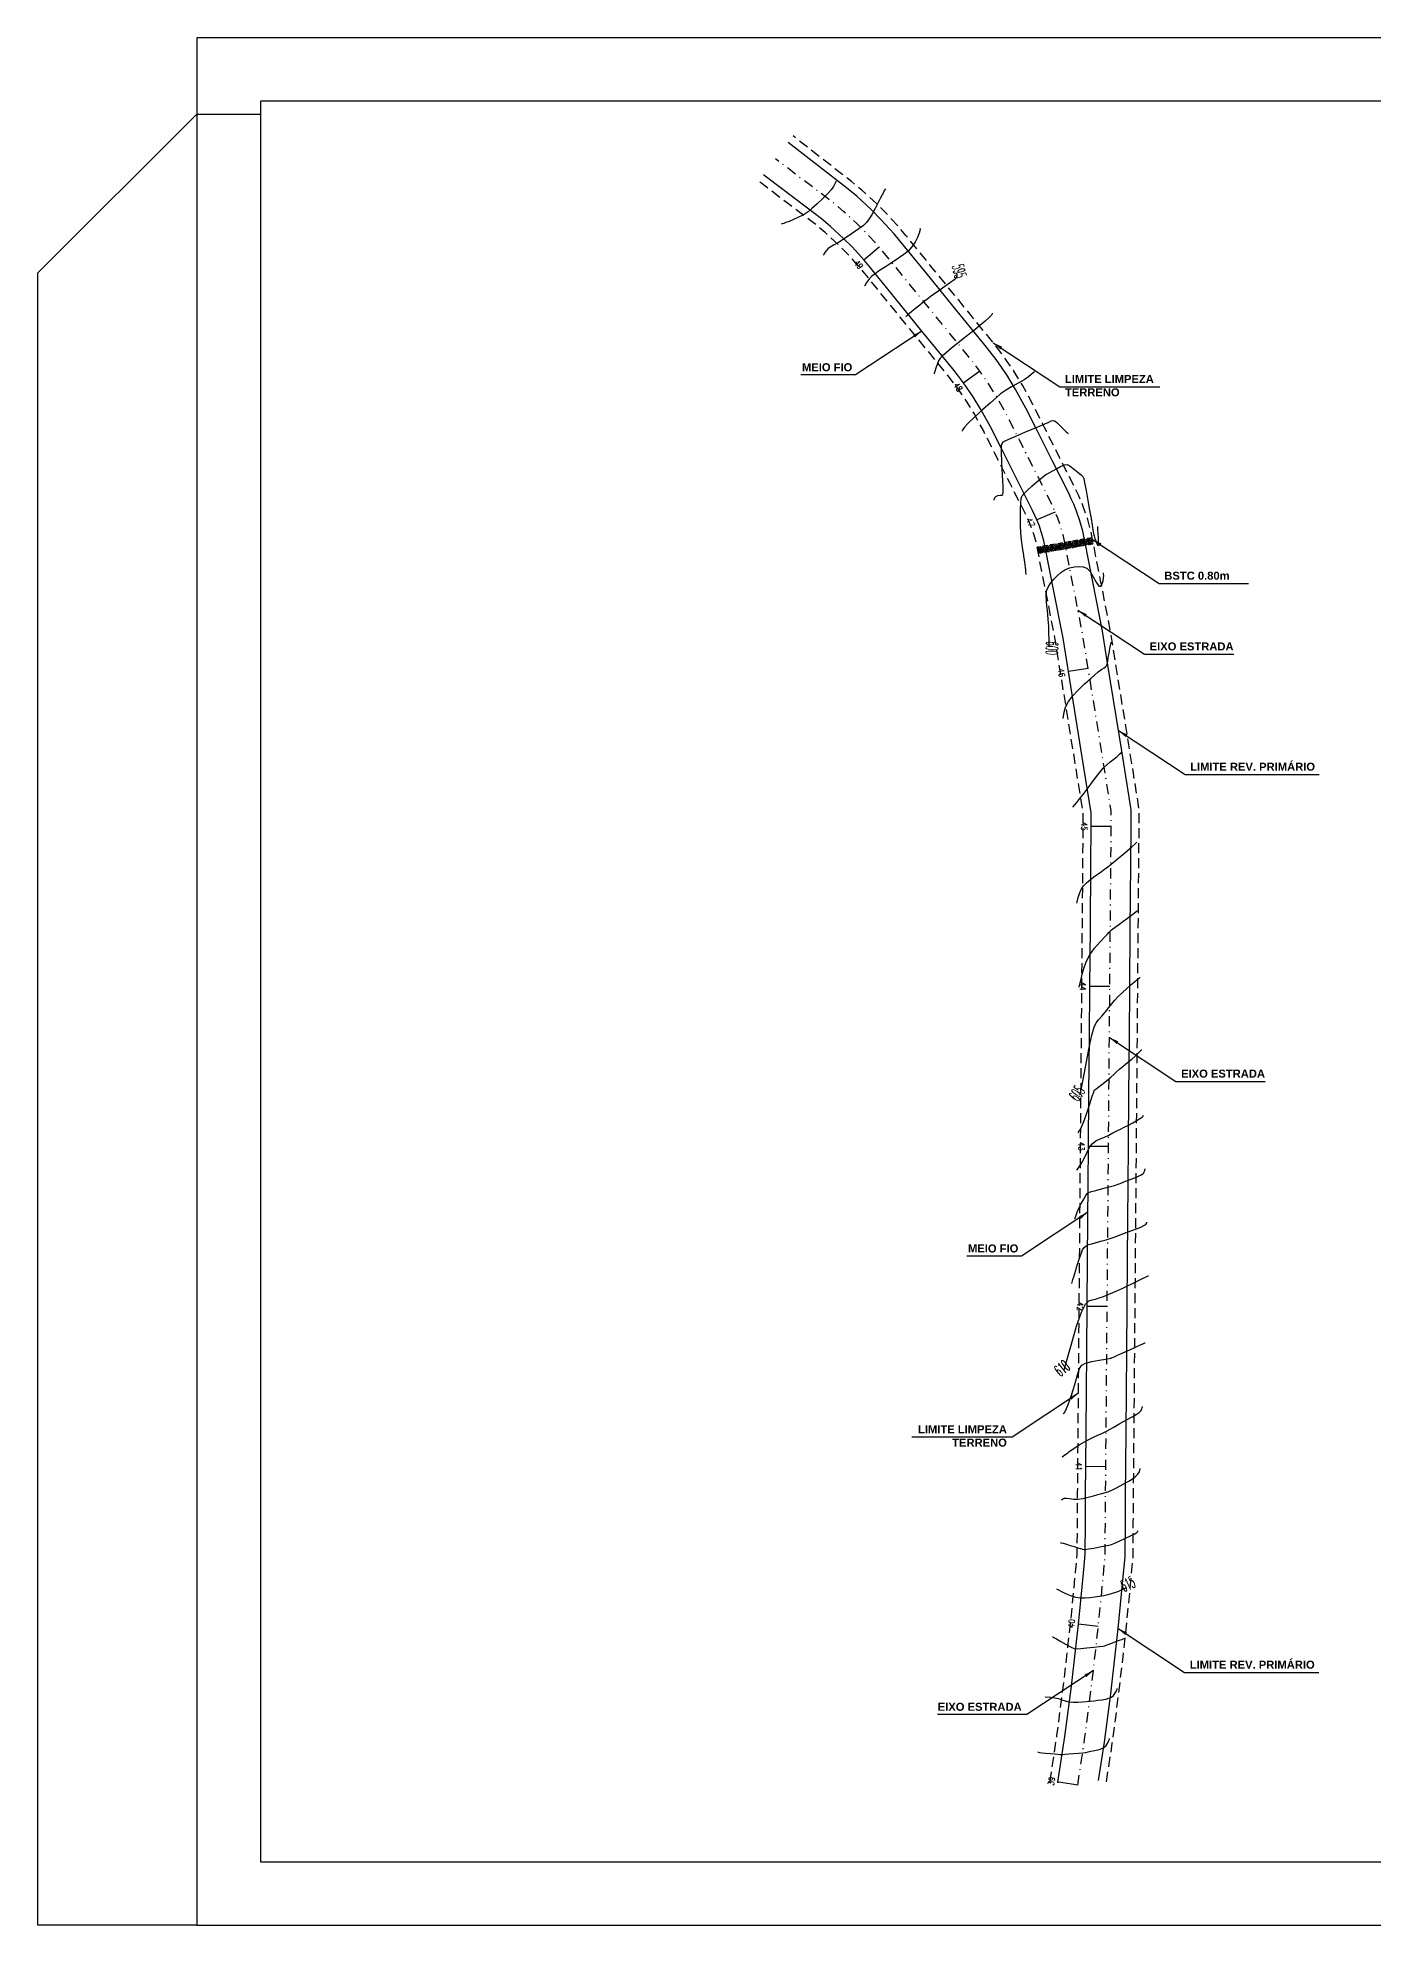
# Model space of a CAD drawing. Header units: millimetres. Extents: x 276147 to 291056, y 9594849 to 9609891.
# Drawn here: x 285743 to 285909.7, y 9596156.8 to 9596392.7 of the extents above; entities that cross this region are included whole.
import ezdxf
from ezdxf.enums import TextEntityAlignment as Align

# ---------------------------------------------------------------- set-up
doc = ezdxf.new("R2010")
doc.units = ezdxf.units.MM
doc.header["$LTSCALE"] = 10
for name, pattern in [('CONTINUO', [0]), ('DASHDOTX2', [50.8, 25.4, -12.7, 0, -12.7]), ('HIDDEN', [0.375, 0.25, -0.125])]:
    doc.linetypes.add(name, pattern=pattern)
for name, color, linetype in [('500-dim1', 6, 'Continuous'), ('CURVAS', 7, 'CONTINUO'), ('Curvas mestras', 30, 'Continuous'), ('Curvas simples', 9, 'Continuous'), ('Curvas texto', 2, 'Continuous'), ('TG', 7, 'CONTINUO'), ('Top_malha_coord', 8, 'Continuous')]:
    doc.layers.add(name, color=color, linetype=linetype)
doc.styles.add('r80', font='romans.shx')
doc.styles.add('ROMAND', font='romand', dxfattribs={"height": 0.2})
doc.styles.add('SIMPLEX', font='simplex', dxfattribs={"height": 0.2})
doc.styles.add('T7', font='arial.ttf')
doc.dimstyles.new('cadnorma_dim1', dxfattribs={"dimscale": 0, "dimtxt": 2, "dimasz": 1.199999999999999, "dimexe": 1, "dimexo": 2.5, "dimgap": 0.6, "dimtad": 1, "dimzin": 4, "dimdsep": 46, "dimtxsty": 'r80', "dimblk": 'ARCHTICK', "dimblk1": 'ARCHTICK', "dimblk2": 'ARCHTICK', "dimcen": -1, "dimdle": 1, "dimclrd": 1, "dimclre": 1, "dimclrt": 2, "dimaunit": 1, "dimazin": 0, "dimtfac": 1, "dimtix": 1, "dimtmove": 2, "dimatfit": 0, "dimfxl": 1, "dimarcsym": 0})

# ---------------------------------------------------------------- blocks, each defined once
blk = doc.blocks.new('_ArchTick')
at = {"color": 0, "linetype": 'ByBlock', "const_width": 0.15}
blk.add_lwpolyline([(-0.5, -0.5), (0.5, 0.5)], dxfattribs=at)

msp = doc.modelspace()

# ---------------------------------------------------------------- hatches: boundary and pattern name
at = {"layer": 'Top_malha_coord'}
h = msp.add_hatch(dxfattribs=at)
h.set_pattern_fill('ANSI36', scale=0.05)
h.set_pattern_definition([(45, (-61.41252990171779, 925.9618606809527), (0.0841899011350234, 0.3086963041617522), [0.396875, -0.079375, 0, -0.079375])])
h.paths.add_polyline_path([(285867.9018196581, 9596328.207939217), (285867.7656029442, 9596328.996218659), (285874.6445918244, 9596330.189711843), (285874.7807958706, 9596329.401506213)])

# ---------------------------------------------------------------- linework, layer by layer
at = {"color": 8, "linetype": 'HIDDEN', "ltscale": 0.5, "extrusion": (-0.0710087131260717, -0.0024250461213777, 0.9974727474028996), "flags": 128}
for points, elevation in [([(-9580826.138863381, 611704.1899273572), (-9580830.914094178, 611705.0852089331), (-9580836.94744789, 611706.0825851879), (-9580842.133024838, 611706.8741576561), (-9580845.086679453, 611707.2882142228), (-9580848.085652404, 611707.708299231), (-9580851.524528129, 611708.1540071666), (-9580854.10594814, 611708.488581452), (-9580858.51963651, 611708.6601969319), (-9580862.063845912, 611708.8112022484), (-9580865.337501483, 611708.9506792087), (-9580874.445811251, 611709.3387508226), (-9580885.319371339, 611709.8020315289), (-9580891.268304998, 611710.0554934664), (-9580900.711695313, 611710.4578405055), (-9580905.301242828, 611710.6533840117), (-9580911.892304033, 611710.9342038298), (-9580918.93720298, 611711.2343602503), (-9580925.28311495, 611711.5047354863), (-9580932.558648713, 611711.8147183815), (-9580940.504943367, 611712.1532798529), (-9580945.277164333, 611712.3566063942), (-9580947.476989921, 611712.4349875103), (-9580954.959384125, 611711.4971451998), (-9580965.709259082, 611710.1297593126), (-9580969.999048, 611709.5840966842), (-9580976.207579989, 611708.5964276834), (-9580981.355521621, 611707.758835744), (-9580982.615357371, 611707.5439799929), (-9580984.013673434, 611707.1996905463), (-9580985.271907054, 611706.8135944732), (-9580986.179802708, 611706.4877412826), (-9580986.923668684, 611706.1902216653), (-9580987.71234059, 611705.8426103694), (-9580991.728969496, 611703.9831335128), (-9580995.539558621, 611702.2190416642), (-9580998.449328288, 611700.8719793638), (-9581000.900390811, 611699.6443115437), (-9581002.78131596, 611698.5704241596), (-9581004.794552473, 611697.2830813554), (-9581005.821398467, 611696.5670078426), (-9581006.851886762, 611695.8048881552), (-9581011.747850407, 611692.0739748965), (-9581015.963246163, 611688.8616799305), (-9581020.098715411, 611685.7102920641), (-9581020.997929454, 611685.0073342246), (-9581022.846593406, 611683.4413717868), (-9581024.21386574, 611682.1681773497), (-9581025.949790709, 611680.3902383051), (-9581027.089240788, 611679.1102000296), (-9581033.02132248, 611672.0015654345)], -43396.78896474935), ([(-9580826.379926182, 611697.1133901282), (-9580826.482335629, 611697.1323591016), (-9580832.130032215, 611698.191214455), (-9580838.046482088, 611699.1692652865), (-9580843.147110268, 611699.9478704205), (-9580846.05846869, 611700.3559977162), (-9580849.021071283, 611700.7709880614), (-9580852.424262892, 611701.2120710295), (-9580854.692990374, 611701.5061176663), (-9580858.804610232, 611701.6659879503), (-9580862.361819029, 611701.8175471234), (-9580865.635472279, 611701.9570239843), (-9580874.743785197, 611702.3450957319), (-9580885.617344169, 611702.8083763908), (-9580891.566278633, 611703.0618383628), (-9580901.009668428, 611703.4641853789), (-9580905.599216394, 611703.6597289043), (-9580912.190276835, 611703.9405486905), (-9580919.235176103, 611704.2407051247), (-9580925.581088066, 611704.511080361), (-9580932.856621828, 611704.8210632554), (-9580940.802916488, 611705.159624727), (-9580945.550782459, 611705.361913593), (-9580947.164329886, 611705.4194052632), (-9580954.082457632, 611704.5522880371), (-9580964.825974958, 611703.1857108424), (-9580969.007288933, 611702.6538462623), (-9580975.095628442, 611701.6852977878), (-9580980.205027374, 611700.8539769091), (-9580981.188309588, 611700.6862853351), (-9580982.148682564, 611700.4498250055), (-9580983.06161134, 611700.1696876639), (-9580983.69689696, 611699.9416770544), (-9580984.211476056, 611699.7358639352), (-9580984.83009992, 611699.4632022083), (-9580988.788200315, 611697.6308208103), (-9580992.59878945, 611695.8667289634), (-9580995.410794668, 611694.5649261938), (-9580997.59515697, 611693.4708409592), (-9580999.15816712, 611692.5784626072), (-9581000.905465752, 611691.4611709729), (-9581001.737421958, 611690.8810043216), (-9581002.649111735, 611690.2067446156), (-9581007.505076453, 611686.5063120833), (-9581011.720471626, 611683.2940175651), (-9581015.821560064, 611680.1688292031), (-9581016.578383919, 611679.577184467), (-9581018.196609093, 611678.2064216267), (-9581019.32163025, 611677.1588097907), (-9581020.828515502, 611675.6154538378), (-9581021.786372507, 611674.5394140518), (-9581022.45601367, 611673.7369580971), (-9581024.51595786, 611671.2006698066), (-9581027.203491349, 611667.8916678517), (-9581027.504593099, 611667.5209391157)], -43396.78896474944)]:
    msp.add_lwpolyline(points, dxfattribs=dict(at, elevation=elevation))
at = {"layer": '500-dim1', "ltscale": 0.1}
for points in [[(285762.8124201144, 9596156.787109517), (286076.5308316656, 9596156.787109517), (286076.5308316656, 9596392.671586048), (285762.8124201144, 9596392.671586048)], [(285770.7546583815, 9596164.72934778), (286068.5885933985, 9596164.72934778), (286068.5885933985, 9596384.729347782), (285770.7546583815, 9596384.729347782)]]:
    msp.add_lwpolyline(points, close=True, dxfattribs=at)
msp.add_lwpolyline([(285762.8124201144, 9596156.787109517), (285742.9568244466, 9596156.787109517), (285742.9568244466, 9596363.28530446), (285762.8124201144, 9596383.140900126), (285770.7546583815, 9596383.140900126)], dxfattribs=at)
at = {"layer": 'CURVAS', "color": 2, "linetype": 'CONTINUO'}
for points, elevation in [([(285857.6370560721, 9596363.564739456), (285857.6370560721, 9596363.564739456)], 159.0002069068141), ([(285869.2397614837, 9596316.24585199), (285869.2397614837, 9596316.24585199)], 164.0002069068141), ([(285873.0359069319, 9596260.510708883), (285873.0359069319, 9596260.510708883)], 169.0002069068141), ([(285871.1064348378, 9596226.099197008), (285871.1064348378, 9596226.099197008)], 174.0002069068141), ([(285879.5861569816, 9596199.23237405), (285879.5861569816, 9596199.23237405)], 179.0002069068141)]:
    msp.add_lwpolyline(points, dxfattribs=dict(at, elevation=elevation))
at = {"layer": 'Curvas mestras', "linetype": 'CONTINUO'}
for points, elevation in [([(285857.7122796821, 9596363.266968504), (285857.7426629759, 9596363.055822808), (285857.7295238833, 9596362.84367392), (285857.6337833953, 9596362.653588437), (285857.3932521233, 9596362.42865781), (285856.9399635367, 9596362.091974622), (285856.2501158981, 9596361.601810027), (285855.4765711071, 9596361.05712586), (285854.8163591834, 9596360.592056118), (285854.4007904134, 9596360.293775532), (285854.0983189238, 9596360.061609108), (285853.7116814401, 9596359.74791628), (285853.1090599891, 9596359.256105773), (285852.4204197385, 9596358.693755072), (285851.8411720433, 9596358.21948984), (285851.5172652207, 9596357.95192401), (285851.3968053394, 9596357.849641524), (285851.3784381939, 9596357.831212277), (285851.3776602741, 9596357.828649603), (285851.37737301, 9596357.827705216), (285851.3773320677, 9596357.82756986)], 159.0002069068141), ([(285869.2613552058, 9596316.571638836), (285869.2704235188, 9596316.913241547), (285869.2676606074, 9596317.466840142), (285869.246472152, 9596318.25490772), (285869.2107611863, 9596319.146188013), (285869.1670591984, 9596319.970990956), (285869.1198687503, 9596320.60773741), (285869.0655754871, 9596321.127290064), (285868.9985382236, 9596321.648623308), (285868.9240271305, 9596322.258363172), (285868.8909669603, 9596322.913743228), (285868.9591930444, 9596323.539650787), (285869.170071245, 9596324.079892943), (285869.4910853394, 9596324.553963412), (285869.8712507394, 9596325.000276584), (285870.2729242824, 9596325.443513677), (285870.7118434083, 9596325.853430633), (285871.2170909591, 9596326.186049793), (285871.8025011882, 9596326.408245748), (285872.4209219488, 9596326.530301284), (285873.0099537173, 9596326.573353294), (285873.5221357132, 9596326.540881833), (285873.9697552497, 9596326.365759384), (285874.3800395935, 9596325.963203443), (285874.7726338897, 9596325.308094883), (285875.1368580922, 9596324.613970675), (285875.4544529059, 9596324.154029826), (285875.7099042927, 9596324.12375854), (285875.898689546, 9596324.407775523), (285876.0190329869, 9596324.81298446), (285876.0737204757, 9596325.177029464), (285876.0837962742, 9596325.460518014), (285876.0748650807, 9596325.654797142), (285876.0678984831, 9596325.758094754), (285876.0653324529, 9596325.796151543), (285876.064965766, 9596325.801588524)], 164.0002069068141), ([(285873.0649839338, 9596260.552769773), (285873.0918433499, 9596260.60444839), (285873.130705048, 9596260.69794184), (285873.1901673158, 9596260.888730468), (285873.3056595785, 9596261.393157136), (285873.5193196233, 9596262.467781033), (285873.852425159, 9596264.23304672), (285874.2428162332, 9596266.264937004), (285874.6074737004, 9596268.003318984), (285874.8901456239, 9596269.038880808), (285875.1416476947, 9596269.565592987), (285875.4395642419, 9596269.928250957), (285875.8366777279, 9596270.397987032), (285876.2865636596, 9596270.951304154), (285876.7179952269, 9596271.491047213), (285877.084352098, 9596271.947775668), (285877.4374407247, 9596272.362915112), (285877.853670061, 9596272.805606147), (285878.3818114547, 9596273.320698252), (285878.9600756758, 9596273.855875583), (285879.4990345671, 9596274.33452832), (285879.9260813139, 9596274.69612184), (285880.2358979346, 9596274.94439884), (285880.4399846993, 9596275.09917656), (285880.5529094642, 9596275.180985292), (285880.6014920879, 9596275.213214627), (285880.6156173605, 9596275.219970513), (285880.6204428887, 9596275.221415987), (285880.6222212955, 9596275.221949), (285880.6224750386, 9596275.222024893)], 169.0002069068141), ([(285871.1198575218, 9596226.110110797), (285871.1332490873, 9596226.132488776), (285871.1540732403, 9596226.182817867), (285871.196383661, 9596226.317804197), (285871.3230771004, 9596226.770086937), (285871.609264714, 9596227.816291897), (285872.0976880126, 9596229.588961128), (285872.7016289235, 9596231.644300593), (285873.3020018251, 9596233.394433264), (285873.8076243806, 9596234.4001058), (285874.2389313789, 9596234.816550076), (285874.6442610017, 9596234.947622653), (285875.0668327702, 9596235.048891358), (285875.5293906792, 9596235.182770267), (285876.0495611656, 9596235.363385627), (285876.6293155251, 9596235.595255062), (285877.2080115418, 9596235.84447104), (285877.7093489846, 9596236.067518745), (285878.0930484455, 9596236.239397824), (285878.4628899508, 9596236.409168476), (285878.9586692719, 9596236.644404912), (285879.6642935347, 9596236.98524182), (285880.4401011724, 9596237.362046227), (285881.0905389912, 9596237.677745957), (285881.4697175912, 9596237.859964184), (285881.6303996349, 9596237.935113862), (285881.6750082698, 9596237.954300642), (285881.6896507459, 9596237.960367283), (285881.6951671062, 9596237.963090286), (285881.6960812789, 9596237.963981273), (285881.6961654693, 9596237.964319127), (285881.6961961617, 9596237.964443533), (285881.6962010989, 9596237.964461096)], 174.0002069068141), ([(285878.9098565365, 9596198.936842415), (285878.4210901233, 9596198.72723494), (285877.9124765039, 9596198.516533492), (285877.4514208108, 9596198.338663226), (285877.0197299461, 9596198.192496324), (285876.5778119914, 9596198.06814618), (285876.0927671009, 9596197.957397277), (285875.5584684199, 9596197.858743107), (285874.9754785109, 9596197.772351567), (285874.3512604766, 9596197.701638337), (285873.7208652478, 9596197.662998693), (285873.1262423085, 9596197.676075917), (285872.5973414514, 9596197.755083384), (285872.1161163657, 9596197.892511597), (285871.6525250262, 9596198.075420717), (285871.1911718853, 9596198.286587907), (285870.7752561484, 9596198.491656303), (285870.4626261557, 9596198.651982732), (285870.2925389256, 9596198.73999762), (285870.2298750389, 9596198.772425022), (285870.2209232127, 9596198.777057637)], 179.0002069068141)]:
    msp.add_lwpolyline(points, dxfattribs=dict(at, elevation=elevation))
at = {"layer": 'Curvas simples', "linetype": 'CONTINUO'}
for points, elevation in [([(285842.6705458168, 9596374.72934778), (285842.6332575018, 9596374.653322937), (285842.3400502637, 9596374.080926916), (285842.059696907, 9596373.656607777), (285841.647774262, 9596373.19909434), (285841.0131346114, 9596372.582760608), (285840.2777376735, 9596371.904566692), (285839.6168197224, 9596371.317118766), (285839.1530417593, 9596370.93033342), (285838.7987709596, 9596370.683380183), (285838.4138009961, 9596370.472736793), (285837.8994052353, 9596370.220720943), (285837.3227768425, 9596369.9529919), (285836.792594316, 9596369.721045274), (285836.395209977, 9596369.56416616), (285836.1276889896, 9596369.472801788), (285835.9647767407, 9596369.42519222), (285835.8810162005, 9596369.401978703), (285835.8501568675, 9596369.393426588), (285835.8457491324, 9596369.392205063)], 156.0002069068141), ([(285848.8104881834, 9596373.788935564), (285848.7425217969, 9596373.683347484), (285848.6724266311, 9596373.561588947), (285848.560335717, 9596373.350061372), (285848.3956718818, 9596373.023180148), (285848.1718074308, 9596372.57513068), (285847.8830993579, 9596372.005041676), (285847.5319923419, 9596371.32982969), (285847.1532738279, 9596370.637572622), (285846.789819161, 9596370.034138214), (285846.4579082779, 9596369.587374708), (285846.0674498366, 9596369.213064304), (285845.5017582985, 9596368.78897158), (285844.6946688177, 9596368.233806532), (285843.7820990929, 9596367.630067822), (285842.950488837, 9596367.101202404), (285842.3432101885, 9596366.73663634), (285841.931372148, 9596366.489722408), (285841.6430214393, 9596366.279794944), (285841.4185392778, 9596366.04731566), (285841.2476648386, 9596365.817254623), (285841.1324788573, 9596365.635709532), (285841.071503884, 9596365.535839977), (285841.0490389101, 9596365.499045135), (285841.0458290445, 9596365.493788652)], 157.0002069068141), ([(285853.1363622983, 9596368.864331152), (285853.1620423992, 9596368.730407014), (285853.1396116843, 9596368.556298243), (285853.0397661706, 9596368.230806662), (285852.8297564977, 9596367.723982852), (285852.51946922, 9596367.117822085), (285852.1294507749, 9596366.522309488), (285851.6716492149, 9596366.018080397), (285851.1236254548, 9596365.56837437), (285850.4543411388, 9596365.107082283), (285849.6581409183, 9596364.589575352), (285848.8308993765, 9596364.057145387), (285848.093873995, 9596363.57256354), (285847.5391451955, 9596363.18147946), (285847.1420891265, 9596362.861065384), (285846.848903556, 9596362.571369177), (285846.6153817369, 9596362.285198057), (285846.4356931593, 9596362.026372133), (285846.3136015859, 9596361.831469007), (285846.2488324431, 9596361.725386767), (285846.2249706286, 9596361.686303096), (285846.221562144, 9596361.680720247)], 158.0002069068141), ([(285862.1377498467, 9596358.265147757), (285862.1468452449, 9596358.160102613), (285862.0555903484, 9596358.00969366), (285861.7780429419, 9596357.714147473), (285861.2594157368, 9596357.244872086), (285860.6127572203, 9596356.694771426), (285859.9930797667, 9596356.187122598), (285859.5071826404, 9596355.804615803), (285859.0690271608, 9596355.467578998), (285858.5443645214, 9596355.0557529), (285857.8473912017, 9596354.491240423), (285857.0860844714, 9596353.865608336), (285856.4168668874, 9596353.312785596), (285855.9565003573, 9596352.924510945), (285855.6631074032, 9596352.62375484), (285855.4551471323, 9596352.291299844), (285855.2679110391, 9596351.84755684), (285855.1040021314, 9596351.371469067), (285854.9828545769, 9596350.981615288), (285854.9172063317, 9596350.765428253), (285854.8930200791, 9596350.685779877), (285854.889564931, 9596350.67440182)], 160.0002069068141), ([(285867.4208571688, 9596350.9301438), (285867.0431768867, 9596350.578609345), (285866.6804865497, 9596350.288815105), (285866.1355842101, 9596349.920550805), (285865.3999551265, 9596349.489567347), (285864.5832669936, 9596349.029601857), (285863.8247277835, 9596348.578889856), (285863.2130143743, 9596348.152397133), (285862.6346609451, 9596347.672008563), (285861.9256656103, 9596347.036339844), (285860.9883215489, 9596346.193018617), (285859.9900977859, 9596345.285716766), (285859.1647616107, 9596344.507119797), (285858.6854674244, 9596344.003051862), (285858.4829393698, 9596343.73190252), (285858.4272948844, 9596343.60520134), (285858.4093525319, 9596343.546113463), (285858.4027422315, 9596343.524344608), (285858.4017969089, 9596343.52123488)], 161.0002069068141), ([(285862.4023877481, 9596334.87524382), (285862.4277043944, 9596335.087738214), (285862.4870039339, 9596335.230971223), (285862.6252395449, 9596335.36072568), (285862.860067709, 9596335.447739912), (285863.1328717317, 9596335.4977137), (285863.3659688398, 9596335.525082132), (285863.49887192, 9596335.58213268), (285863.5398880202, 9596335.872538887), (285863.514521618, 9596336.637824453), (285863.4490756472, 9596338.000280105), (285863.3730474101, 9596339.605269626), (285863.3167328828, 9596340.97892581), (285863.3206620345, 9596341.77274854), (285863.4663096467, 9596342.139704056), (285863.8453849294, 9596342.358129667), (285864.5138759036, 9596342.651356816), (285865.3848854777, 9596343.022708587), (285866.3357945946, 9596343.420504307), (285867.2550525112, 9596343.799452012), (285868.0753820828, 9596344.139808537), (285868.74057437, 9596344.428218443), (285869.2145804296, 9596344.65053212), (285869.5419980582, 9596344.789411483), (285869.7875842714, 9596344.826726373), (285870.008047463, 9596344.752053337), (285870.2279050584, 9596344.585800378), (285870.4636253019, 9596344.356086284), (285870.7238916253, 9596344.092192197), (285870.9862625525, 9596343.828060133), (285871.2205126796, 9596343.598793348), (285871.4024232817, 9596343.431522593), (285871.5318138514, 9596343.321474228), (285871.6145132157, 9596343.255898805), (285871.6576474357, 9596343.222411146), (285871.6735385936, 9596343.21007432), (285871.675809549, 9596343.208311256)], 162.0002069068141), ([(285866.4172587512, 9596325.608116852), (285866.3756227031, 9596325.939789563), (285866.3433549424, 9596326.193149617), (285866.3057118734, 9596326.482286073), (285866.2641401848, 9596326.791077448), (285866.2125049851, 9596327.15976506), (285866.142779739, 9596327.642683007), (285866.0509682746, 9596328.269383093), (285865.9492169529, 9596328.970296664), (285865.8537040346, 9596329.651077632), (285865.7779803703, 9596330.255666716), (285865.7250757614, 9596330.881167237), (285865.6953916034, 9596331.662969427), (285865.6887573344, 9596332.673689336), (285865.7027091562, 9596333.734842813), (285865.7342118729, 9596334.605167432), (285865.7804688132, 9596335.109080344), (285865.8396514345, 9596335.333716553), (285865.9101685081, 9596335.43188875), (285866.004065625, 9596335.541301252), (285866.1879229444, 9596335.73922821), (285866.5419566702, 9596336.087837493), (285867.1082528584, 9596336.614900613), (285867.7763861358, 9596337.21061381), (285868.39780297, 9596337.730776753), (285868.8670250034, 9596338.072912747), (285869.2508778764, 9596338.301442256), (285869.6592589857, 9596338.52250572), (285870.1667507252, 9596338.808919843), (285870.7066478921, 9596339.100193333), (285871.176926646, 9596339.302505508), (285871.509762369, 9596339.342549833), (285871.7741106943, 9596339.229053017), (285872.0731284656, 9596338.991255704), (285872.4749700707, 9596338.66646064), (285872.9077809154, 9596338.324245133), (285873.2647072583, 9596338.04225125), (285873.4718642445, 9596337.850083347), (285873.5872480789, 9596337.58519933), (285873.7018235266, 9596337.037016401), (285873.8835142477, 9596336.070465786), (285874.1080819365, 9596334.85252054), (285874.3282479581, 9596333.625665637), (285874.5061560435, 9596332.58960368), (285874.641646667, 9596331.77291002), (285874.7439826681, 9596331.16137764), (285874.8239683905, 9596330.729569672), (285874.8985757495, 9596330.407125708), (285874.986317169, 9596330.112455605), (285875.0987522114, 9596329.789430937), (285875.2196138591, 9596329.483769808), (285875.3256803531, 9596329.266653242), (285875.3981362636, 9596329.200913336), (285875.4357882473, 9596329.316002905), (285875.4418505021, 9596329.633027714), (285875.4215263106, 9596330.143116184), (285875.3879776971, 9596330.717500197), (285875.3563536744, 9596331.197433516), (285875.3383299097, 9596331.464694833), (285875.3316903483, 9596331.563159335), (285875.3307415066, 9596331.57722659)], 163.0002069068141), ([(285871.0105452157, 9596307.580995964), (285871.1407395241, 9596308.388356773), (285871.3221411743, 9596309.007497903), (285871.6738584552, 9596309.718331313), (285872.2250322533, 9596310.44709888), (285872.8486339078, 9596311.109768467), (285873.3785938072, 9596311.619738776), (285873.6927372237, 9596311.919166423), (285873.8444649843, 9596312.065240093), (285873.931073018, 9596312.143908372), (285874.0402517576, 9596312.23374744), (285874.2212724069, 9596312.383850597), (285874.5138007839, 9596312.635939736), (285874.9343526087, 9596313.006902052), (285875.406839145, 9596313.414276388), (285875.8320242149, 9596313.750763593), (285876.1333012708, 9596313.943094112), (285876.3245813235, 9596314.05409878), (285876.4424100924, 9596314.1806385), (285876.5211049131, 9596314.404002063), (285876.5860860149, 9596314.743202172), (285876.6605476668, 9596315.201683193), (285876.7594871012, 9596315.762470957), (285876.8651051143, 9596316.326924067), (285876.9514046899, 9596316.775984716), (285876.9992386742, 9596317.023460535), (285877.0168611031, 9596317.114636963), (285877.0193785306, 9596317.1276616)], 165.0002069068141), ([(285872.2320231088, 9596296.498725172), (285872.7076666708, 9596297.078609033), (285873.107623377, 9596297.582269987), (285873.6287246328, 9596298.264228698), (285874.2515027857, 9596299.106507104), (285874.9088486366, 9596299.993352914), (285875.5217430131, 9596300.784571728), (285876.033153311, 9596301.376832362), (285876.4739911026, 9596301.814255642), (285876.8971555243, 9596302.177825492), (285877.3361014401, 9596302.529481927), (285877.7465167889, 9596302.854990253), (285878.0646435768, 9596303.121075064), (285878.2457141547, 9596303.30355833), (285878.3209039085, 9596303.414658524), (285878.3403751374, 9596303.475696897), (285878.3462397343, 9596303.506035423), (285878.3483995538, 9596303.51721398), (285878.3487088092, 9596303.518810837)], 166.0002069068141), ([(285872.7331315061, 9596284.508542636), (285872.8992479067, 9596285.220434437), (285873.0514342164, 9596285.726233076), (285873.2697728898, 9596286.2363508), (285873.564572143, 9596286.67473424), (285873.9490823015, 9596287.06898762), (285874.4372892502, 9596287.472627554), (285875.0254285935, 9596287.920384312), (285875.6387381568, 9596288.371827263), (285876.1847075827, 9596288.76774022), (285876.6085710009, 9596289.077130683), (285877.0065390273, 9596289.381915264), (285877.5125670918, 9596289.792237267), (285878.2079167583, 9596290.373921657), (285878.9630646404, 9596291.01551604), (285879.5957946969, 9596291.561251577), (285879.9701866678, 9596291.89403122), (285880.1355062693, 9596292.051452877), (285880.1873195167, 9596292.10979078), (285880.2062586947, 9596292.133870326), (285880.2132364719, 9596292.142741984), (285880.2142329978, 9596292.144009253)], 167.0002069068141), ([(285873.0325606704, 9596274.01316316), (285873.1520539246, 9596274.562507996), (285873.2569790739, 9596275.025301043), (285873.4008160709, 9596275.629650384), (285873.5949361039, 9596276.36159648), (285873.886424031, 9596277.182875363), (285874.3312892514, 9596278.049152914), (285874.9501348013, 9596278.908987263), (285875.6219128539, 9596279.682512376), (285876.1901678832, 9596280.282760648), (285876.5383799128, 9596280.650694497), (285876.7097712446, 9596280.8390155), (285876.7875011576, 9596280.928359132), (285876.8452893671, 9596280.989732075), (285876.9191092391, 9596281.055633696), (285877.0354960026, 9596281.14893844), (285877.2213274339, 9596281.292046748), (285877.5048421911, 9596281.505479153), (285877.9146237926, 9596281.809284937), (285878.4557004749, 9596282.206976786), (285879.0388950166, 9596282.635926327), (285879.5514742472, 9596283.016971672), (285879.9073214364, 9596283.288813924), (285880.1267765459, 9596283.461615177), (285880.2567933223, 9596283.563403817), (285880.3381705416, 9596283.619716957), (285880.3870890661, 9596283.64613544), (285880.4135747885, 9596283.655748827), (285880.4266711868, 9596283.659670692), (285880.4314967152, 9596283.661116164), (285880.4321852087, 9596283.661322616)], 168.0002069068141), ([(285872.8760237998, 9596255.83311906), (285873.093770267, 9596256.147870513), (285873.2940661908, 9596256.532091087), (285873.5826131299, 9596257.224465912), (285873.9559398953, 9596258.266810307), (285874.3433274544, 9596259.421116892), (285874.6572464486, 9596260.379419148), (285874.8341428592, 9596260.913392808), (285874.9063668983, 9596261.113281276), (285874.9302424719, 9596261.14896434), (285874.9655481208, 9596261.172055563), (285875.0858723522, 9596261.26108036), (285875.3682559946, 9596261.47629515), (285875.8532386076, 9596261.851186218), (285876.4353400938, 9596262.312163915), (285876.9725801904, 9596262.758869352), (285877.3652217745, 9596263.11880865), (285877.6825111293, 9596263.430936757), (285878.035941436, 9596263.762071207), (285878.5054623676, 9596264.160651607), (285879.0448612678, 9596264.60160255), (285879.5763866169, 9596265.041467173), (285880.0330872904, 9596265.439877907), (285880.3912327644, 9596265.768814268), (285880.6378955677, 9596266.003341746), (285880.7692164908, 9596266.129313793), (285880.8175981274, 9596266.17572484), (285880.8245090175, 9596266.1823545)], 170.0002069068141), ([(285872.7161395653, 9596251.155528352), (285873.1099727574, 9596251.704055732), (285873.3956074432, 9596252.148420867), (285873.6947271224, 9596252.70030645), (285873.9738916185, 9596253.323670052), (285874.2688262017, 9596253.93910404), (285874.6325430564, 9596254.456360232), (285875.1006426493, 9596254.813525023), (285875.6390651043, 9596255.062019633), (285876.1963373991, 9596255.281596014), (285876.7302654992, 9596255.533398297), (285877.2357700237, 9596255.804127473), (285877.7170468386, 9596256.061870072), (285878.1824336062, 9596256.286519663), (285878.6568199898, 9596256.505169362), (285879.1692343592, 9596256.756718647), (285879.7285331761, 9596257.063487682), (285880.2628745391, 9596257.381491667), (285880.6802450736, 9596257.650170477), (285880.9153027181, 9596257.824069714), (285881.0093995026, 9596257.918155877), (285881.0305598724, 9596257.962502068), (285881.0357441456, 9596257.983261824), (285881.0376540312, 9596257.99090964), (285881.037926335, 9596257.992002532)], 171.0002069068141), ([(285872.492858562, 9596245.087760953), (285872.6349138572, 9596245.533837616), (285872.7737185621, 9596245.908247396), (285872.9856095105, 9596246.394962948), (285873.2729204363, 9596246.96893868), (285873.5807380488, 9596247.535966193), (285873.8398360788, 9596247.984551292), (285874.0146544718, 9596248.238769887), (285874.2042874085, 9596248.364991453), (285874.5414968217, 9596248.465160407), (285875.110209572, 9596248.616984546), (285875.799024934, 9596248.801221693), (285876.4477126241, 9596248.974397466), (285876.9290501066, 9596249.102148583), (285877.2478622539, 9596249.186577467), (285877.4419842188, 9596249.238902403), (285877.567223749, 9596249.277222458), (285877.751268559, 9596249.347175088), (285878.139779067, 9596249.501279533), (285878.8168549927, 9596249.769095004), (285879.6203548162, 9596250.088336423), (285880.3265765362, 9596250.37376068), (285880.7659480195, 9596250.563380452), (285880.9854070787, 9596250.688245736), (285881.0860237084, 9596250.802665085), (285881.1521149342, 9596250.945884403), (285881.2009980726, 9596251.09689066), (285881.2332404552, 9596251.219607856), (285881.2502075477, 9596251.28754902), (285881.2564580292, 9596251.31258025), (285881.2573515876, 9596251.316155348)], 172.0002069068141), ([(285872.1045117258, 9596236.97996776), (285872.2474682409, 9596237.491546987), (285872.3747421862, 9596237.934714768), (285872.5519005941, 9596238.532953097), (285872.7770505921, 9596239.268816363), (285873.0222038653, 9596240.036823308), (285873.2528510299, 9596240.7094817), (285873.4481092997, 9596241.1899517), (285873.6416027419, 9596241.503988922), (285873.8805820205, 9596241.708001373), (285874.1999801577, 9596241.852616616), (285874.5854571877, 9596241.96533672), (285875.010356045, 9596242.067888284), (285875.4527712218, 9596242.17880698), (285875.9098050665, 9596242.303879743), (285876.3833099302, 9596242.445706777), (285876.8748950498, 9596242.606016532), (285877.3851837212, 9596242.783055952), (285877.9145551315, 9596242.974200323), (285878.4628096853, 9596243.176830838), (285879.0274244818, 9596243.388351133), (285879.605300495, 9596243.60616744), (285880.1827593908, 9596243.825975832), (285880.703822865, 9596244.036614796), (285881.101935186, 9596244.225211458), (285881.3316044031, 9596244.38073622), (285881.4315804051, 9596244.499549128), (285881.4616790671, 9596244.579855282), (285881.4723030418, 9596244.622396097), (285881.4762174213, 9596244.638069686), (285881.4767758463, 9596244.64030828)], 173.0002069068141), ([(285871.0020818564, 9596220.720741736), (285871.1854143162, 9596220.869805677), (285871.368321645, 9596221.1754409), (285871.652740486, 9596221.862855716), (285872.0439070694, 9596223.017555203), (285872.467330773, 9596224.372156836), (285872.8285911787, 9596225.571050687), (285873.0789971567, 9596226.345656196), (285873.3527711165, 9596226.77549554), (285873.829864432, 9596227.027117284), (285874.6171784299, 9596227.236436373), (285875.5294186814, 9596227.416827772), (285876.3082394985, 9596227.551030947), (285876.7604790103, 9596227.628481712), (285876.9537169138, 9596227.6653945), (285877.0207184927, 9596227.684677873), (285877.0919157207, 9596227.713986875), (285877.2884173927, 9596227.799953356), (285877.7289971142, 9596227.99395684), (285878.4750620183, 9596228.322477853), (285879.3585395082, 9596228.712421523), (285880.1539858692, 9596229.06579749), (285880.6871313109, 9596229.306559473), (285880.9883978656, 9596229.44643888), (285881.1393785082, 9596229.519111527), (285881.2118862018, 9596229.554504197), (285881.2385993019, 9596229.567543153), (285881.2424151596, 9596229.569405748)], 175.0002069068141), ([(285870.8977278812, 9596215.342286576), (285871.2322432828, 9596215.567394124), (285871.4535699215, 9596215.721544804), (285871.6457540638, 9596215.866026297), (285871.7810884326, 9596215.983211493), (285871.9765543496, 9596216.136544935), (285872.3853044553, 9596216.409740688), (285873.100092738, 9596216.849926988), (285873.9720679567, 9596217.357902013), (285874.791977235, 9596217.797878433), (285875.4122417602, 9596218.078627395), (285875.9319621593, 9596218.287165796), (285876.5119123451, 9596218.555071114), (285877.2652224548, 9596218.974263584), (285878.1144560011, 9596219.478047673), (285878.9345327214, 9596219.960070616), (285879.6208684338, 9596220.338940313), (285880.1508544775, 9596220.633091217), (285880.5223803681, 9596220.88591922), (285880.7416662926, 9596221.128844628), (285880.8482659129, 9596221.345401336), (285880.8900680801, 9596221.507152176), (285880.9079177799, 9596221.595022364), (285880.9144945665, 9596221.627395583), (285880.9154333506, 9596221.63201998)], 176.0002069068141), ([(285870.7933750086, 9596209.963832296), (285870.9841663214, 9596210.08293193), (285871.1665663031, 9596210.14348258), (285871.4394539065, 9596210.15885462), (285871.8165025316, 9596210.107074073), (285872.2923680237, 9596210.040555367), (285872.8569532026, 9596210.030304104), (285873.4930667629, 9596210.125870433), (285874.1551433523, 9596210.290968327), (285874.7905221731, 9596210.467853447), (285875.3575401724, 9596210.612442853), (285875.8585288157, 9596210.735294778), (285876.3068143316, 9596210.860629195), (285876.7271864732, 9596211.013298828), (285877.190274749, 9596211.220684933), (285877.7781702039, 9596211.510801738), (285878.5307228042, 9596211.897518383), (285879.3188161208, 9596212.338113833), (285879.9710978331, 9596212.7757234), (285880.3606029689, 9596213.160220597), (285880.5379400105, 9596213.468440063), (285880.5981100863, 9596213.683957092), (285880.6215096792, 9596213.799147133), (285880.6301297267, 9596213.84158598), (285880.6313613838, 9596213.847648073)], 177.0002069068141), ([(285870.6890220273, 9596204.585377024), (285870.7206344146, 9596204.59584066), (285870.8110707143, 9596204.581351146), (285871.0313263075, 9596204.525117723), (285871.4179054416, 9596204.412751753), (285871.9058697373, 9596204.263964444), (285872.4049175385, 9596204.106990993), (285872.8385128366, 9596203.966578953), (285873.1851747013, 9596203.853530146), (285873.4371880694, 9596203.775160747), (285873.6110719646, 9596203.738508333), (285873.8202882745, 9596203.749500468), (285874.2025358489, 9596203.81378481), (285874.839771412, 9596203.92995214), (285875.590988176, 9596204.068356097), (285876.2594352401, 9596204.192293664), (285876.7107566428, 9596204.281450383), (285877.0601516395, 9596204.381080743), (285877.4852145329, 9596204.552828783), (285878.1062651426, 9596204.834281534), (285878.8145350926, 9596205.16678582), (285879.4439856073, 9596205.467632014), (285879.8669609079, 9596205.673685696), (285880.1093471388, 9596205.800112212), (285880.2354177424, 9596205.88165467), (285880.3014134768, 9596205.946802568), (285880.3314608299, 9596205.99902518), (285880.3416560263, 9596206.035541933), (285880.3456201042, 9596206.055058856), (285880.34708071, 9596206.06224976), (285880.3472894173, 9596206.063276166)], 178.0002069068141), ([(285869.6827067897, 9596192.834675368), (285869.7272791866, 9596192.822445253), (285869.8589769235, 9596192.754683444), (285870.1816985468, 9596192.574200792), (285870.7419523367, 9596192.253256192), (285871.4070100806, 9596191.876936844), (285871.9993320939, 9596191.558538543), (285872.4034125312, 9596191.38519718), (285872.7518648599, 9596191.339427883), (285873.2393342895, 9596191.377585093), (285873.9895971651, 9596191.458834575), (285874.8429413702, 9596191.553569708), (285875.5687854901, 9596191.634991204), (285876.0003933013, 9596191.685503328), (285876.2264018665, 9596191.724311277), (285876.3992966393, 9596191.779825453), (285876.6417648583, 9596191.873237783), (285876.9573238365, 9596191.996882943), (285877.3196952011, 9596192.135881873), (285877.6994637163, 9596192.27568414), (285878.0546609232, 9596192.4030655), (285878.3401805035, 9596192.505130433), (285878.5236346094, 9596192.57274237), (285878.623514473, 9596192.611792928), (285878.6710274826, 9596192.631929897), (285878.6933596736, 9596192.641709363), (285878.7015866198, 9596192.645312192), (285878.7027624348, 9596192.645826532)], 180.0002069068141), ([(285868.7811198798, 9596185.350452892), (285869.4615237595, 9596185.280164044), (285869.9460766367, 9596185.211693304), (285870.4369055895, 9596185.107459413), (285870.8649944974, 9596184.967251599), (285871.2706821648, 9596184.822147708), (285871.7216508178, 9596184.711049227), (285872.2634748594, 9596184.662673427), (285872.8533157302, 9596184.66500269), (285873.4262324533, 9596184.695838613), (285873.934951363, 9596184.7366457), (285874.4028828424, 9596184.783537488), (285874.8711038102, 9596184.836292516), (285875.3674143232, 9596184.895643903), (285875.866484674, 9596184.966150548), (285876.3297065225, 9596185.053328112), (285876.7253441548, 9596185.163944284), (285877.0491570025, 9596185.30977124), (285877.3037754596, 9596185.50383636), (285877.4928497293, 9596185.74776584), (285877.6240995995, 9596185.997603267), (285877.7062594796, 9596186.197989596), (285877.7488533075, 9596186.308619076), (285877.7645466142, 9596186.349376792), (285877.7667882774, 9596186.355199777)], 181.0002069068141), ([(285867.8574191011, 9596178.43846082), (285867.9211526469, 9596178.405723412), (285868.0499904334, 9596178.377674108), (285868.3385504983, 9596178.340293013), (285868.8239744159, 9596178.294499803), (285869.4020390989, 9596178.244837487), (285869.9331783244, 9596178.19675987), (285870.3121821606, 9596178.155905606), (285870.5712603115, 9596178.128657317), (285870.7769781035, 9596178.12158556), (285870.9947579455, 9596178.138469508), (285871.2854502311, 9596178.171928858), (285871.7087668477, 9596178.211795477), (285872.2913625977, 9596178.25049271), (285872.927681387, 9596178.290812967), (285873.47911555, 9596178.338144572), (285873.85321958, 9596178.396348376), (285874.1422146993, 9596178.46318447), (285874.4844882657, 9596178.534885047), (285874.9749059468, 9596178.615193384), (285875.5342642325, 9596178.737883132), (285876.0398399116, 9596178.944238808), (285876.3959633984, 9596179.253396777), (285876.6151911689, 9596179.595923642), (285876.7371366355, 9596179.88024052), (285876.7980123005, 9596180.038351357), (285876.82044038, 9596180.09660312), (285876.8236440607, 9596180.104924407)], 182.0002069068141)]:
    msp.add_lwpolyline(points, dxfattribs=dict(at, elevation=elevation))
at = {"layer": 'TG', "color": 1, "linetype": 'DASHDOTX2', "ltscale": 0.005, "extrusion": (-0.0710087131260717, -0.0024250461213777, 0.9974727474028996), "elevation": -43396.78896474929, "flags": 128}
msp.add_lwpolyline([(-9580825.840970004, 611700.5739907023), (-9580831.522063194, 611701.6391073978), (-9580837.496964987, 611702.6268209416), (-9580842.640067538, 611703.4119097416), (-9580845.572574064, 611703.8230016734), (-9580848.553361833, 611704.2405393509), (-9580851.974395502, 611704.6839348025), (-9580854.399469249, 611704.9982452637), (-9580858.66212336, 611705.1639881438), (-9580862.212832462, 611705.3152703907), (-9580865.486486875, 611705.454747301), (-9580874.59479822, 611705.8428189821), (-9580885.468357747, 611706.3060996634), (-9580891.41729181, 611706.5595616194), (-9580900.860681865, 611706.9619086465), (-9580905.450229602, 611707.1574521625), (-9580912.041290432, 611707.4382719654), (-9580919.086189533, 611707.7384283926), (-9580925.432101505, 611708.0088036275), (-9580932.707635265, 611708.3187865216), (-9580940.65392992, 611708.6573479946), (-9580945.41397339, 611708.8601556974), (-9580947.32065989, 611708.9280920903), (-9580954.520920875, 611708.0256123225), (-9580965.267617011, 611706.6586307812), (-9580969.503168458, 611706.1198671773), (-9580975.651604213, 611705.1417584406), (-9580980.780274495, 611704.3073020307), (-9580981.901833475, 611704.1160283692), (-9580983.081177996, 611703.8256534819), (-9580984.16675919, 611703.4925367731), (-9580984.938349826, 611703.2156048731), (-9580985.567572363, 611702.9639385039), (-9580986.271220248, 611702.6538019934), (-9580990.2585849, 611700.8078728659), (-9580994.069174027, 611699.043781018), (-9580996.930061474, 611697.7193484842), (-9580999.247773878, 611696.5584719552), (-9581000.969741534, 611695.5753390875), (-9581002.850009112, 611694.3730218689), (-9581003.779410204, 611693.7249017854), (-9581004.750499249, 611693.0067120908), (-9581009.626463419, 611689.2910391941), (-9581013.841858892, 611686.0787444521), (-9581017.960137738, 611682.9404563379), (-9581018.788156677, 611682.2931550491), (-9581020.521601245, 611680.8247924105), (-9581021.767747989, 611679.6643892748), (-9581023.389153097, 611678.003741776), (-9581024.43780665, 611676.8257027451), (-9581025.158162426, 611675.9624735663), (-9581027.232770987, 611673.4081299021), (-9581030.2218441, 611669.7278601388)], dxfattribs=at)
at = {"layer": 'TG', "color": 8, "linetype": 'CONTINUO', "extrusion": (-0.0710087131260717, -0.0024250461213777, 0.9974727474028996), "elevation": -43396.78896474936}
msp.add_lwpolyline([(-9580826.323137162, 611703.2070524037), (-9580831.087799609, 611704.1003525784), (-9580837.104452778, 611705.0949680588), (-9580842.277894182, 611705.8846880503), (-9580845.225506486, 611706.2978975784), (-9580848.219283678, 611706.717254778), (-9580851.653061667, 611707.1623020034), (-9580854.189811315, 611707.4910866251), (-9580858.560347041, 611707.6610242197), (-9580862.106413502, 611707.8121086588), (-9580865.380068742, 611707.9515856047), (-9580874.488378955, 611708.3396572375), (-9580885.36193889, 611708.8029379372), (-9580891.31087266, 611709.0563998796), (-9580900.754262902, 611709.4587469157), (-9580905.34381048, 611709.6542904247), (-9580911.934871577, 611709.935110238), (-9580918.979770565, 611710.2352666602), (-9580925.325682538, 611710.5056418964), (-9580932.601216298, 611710.8156247914), (-9580940.547510954, 611711.1541862631), (-9580945.31625264, 611711.3573645647), (-9580947.4323242, 611711.4327614744), (-9580954.83410891, 611710.5050227476), (-9580965.583075635, 611709.1377523877), (-9580969.857368132, 611708.5940609092), (-9580976.048729766, 611707.609123412), (-9580981.191165302, 611706.7724273385), (-9580982.411493398, 611706.5643093272), (-9580983.747246167, 611706.2354240401), (-9580984.956150524, 611705.8644649287), (-9580985.82510189, 611705.5525892497), (-9580986.536212595, 611705.2681705606), (-9580987.30059192, 611704.9312663461), (-9580991.308859613, 611703.0756602691), (-9580995.119448738, 611701.3115684211), (-9580998.015252056, 611699.9709717676), (-9581000.428214548, 611698.7623871735), (-9581002.263723267, 611697.7144296517), (-9581004.238968655, 611696.4513798727), (-9581005.237973252, 611695.7547216247), (-9581006.251490334, 611695.0051533624), (-9581011.14173984, 611691.278594494), (-9581015.357135514, 611688.0662995919), (-9581019.487693219, 611684.9186545123), (-9581020.366565807, 611684.2315985446), (-9581022.182309935, 611682.6935217632), (-9581023.514974955, 611681.4525534118), (-9581025.218179965, 611679.7081262382), (-9581026.331688175, 611678.4572306059), (-9581032.24502157, 611671.3710624449)], dxfattribs=at)
at = {"layer": 'TG', "color": 4, "linetype": 'CONTINUO', "extrusion": (-0.0710087131260717, -0.0024250461213777, 0.9974727474028996), "elevation": -43396.78896474944}
msp.add_lwpolyline([(-9580826.197797371, 611698.0966648082), (-9580826.299134118, 611698.115435088), (-9580831.956326785, 611699.1760708085), (-9580837.889477205, 611700.1568824148), (-9580843.002240924, 611700.9373400253), (-9580845.919641659, 611701.3463143597), (-9580848.88744002, 611701.7620325142), (-9580852.295729358, 611702.2037761919), (-9580854.609127197, 611702.5036124925), (-9580858.763899699, 611702.6651606617), (-9580862.319251444, 611702.8166407124), (-9580865.592905022, 611702.9561175875), (-9580874.70121749, 611703.3441893157), (-9580885.574776622, 611703.8074699813), (-9580891.523710975, 611704.0609319487), (-9580900.967100836, 611704.4632789678), (-9580905.556648742, 611704.658822491), (-9580912.147709291, 611704.9396422814), (-9580919.192608517, 611705.2397987136), (-9580925.538520478, 611705.5101739499), (-9580932.814054241, 611705.8201568446), (-9580940.760348903, 611706.158718316), (-9580945.511694156, 611706.3611554212), (-9580947.208995609, 611706.421631298), (-9580954.207732843, 611705.5444104885), (-9580964.95215841, 611704.1777177664), (-9580969.1489688, 611703.6438820363), (-9580975.254478661, 611702.6726020584), (-9580980.369383696, 611701.8403853135), (-9580981.392173557, 611701.6659560001), (-9580982.415109834, 611701.4140915108), (-9580983.377367869, 611701.1188172076), (-9580984.05159778, 611700.8768290874), (-9580984.598932145, 611700.6579150384), (-9580985.24184859, 611700.3745462297), (-9580989.208310198, 611698.5382940532), (-9580993.018899335, 611696.774202206), (-9580995.844870903, 611695.4659337891), (-9580998.067333234, 611694.3527653278), (-9580999.675759805, 611693.4344571142), (-9581001.46104957, 611692.2928724558), (-9581002.320847176, 611691.6932905371), (-9581003.249508169, 611691.0064794058), (-9581008.111187018, 611687.3016924851), (-9581012.326582273, 611684.0893979021), (-9581016.43258226, 611680.9604667552), (-9581017.209747562, 611680.3529201465), (-9581018.860892566, 611678.9542716494), (-9581020.020521035, 611677.8744337271), (-9581021.560126243, 611676.297565904), (-9581022.543925121, 611675.1923834782), (-9581023.228056174, 611674.3725637445), (-9581025.292190185, 611671.8311167744), (-9581027.979723655, 611668.5221148406), (-9581028.280825285, 611668.1513862513)], dxfattribs=at)
at = {"layer": 'TG', "color": 3, "linetype": 'CONTINUO', "extrusion": (-0.0710087131260717, -0.0024250461213777, 0.9974727474028996)}
for points, elevation in [([(-9581018.788156683, 611682.2922593453), (-9581017.22408652, 611680.3419557121)], -43396.78896474934), ([(-9581002.85000911, 611694.3721261645), (-9581001.44776965, 611692.3024095247)], -43396.78896474934), ([(-9580984.938349841, 611703.2147091696), (-9580984.04776129, 611700.8787177306)], -43396.78896474935), ([(-9580965.267617019, 611706.6577350768), (-9580964.952157887, 611704.1777175362)], -43396.78896474934), ([(-9580945.413973428, 611708.8592592453), (-9580945.52039254, 611706.3615257671)], -43396.78896474934), ([(-9580925.432101505, 611708.0079081492), (-9580925.53852066, 611705.5101736723)], -43396.78896474935), ([(-9580905.450229624, 611707.1565560545), (-9580905.556648733, 611704.6588225759)], -43396.78896474931), ([(-9580885.468357755, 611706.3052039599), (-9580885.574776858, 611703.8074704814)], -43396.78896474934), ([(-9580865.486486822, 611705.4538529172), (-9580865.592904987, 611702.9561183867)], -43396.78896474933), ([(-9580845.571238764, 611703.8316313041), (-9580845.918306394, 611701.3558393824)], -43396.78896474934), ([(-9580825.83215962, 611700.621556113), (-9580826.287481695, 611698.1633689913)], -43396.78896474928)]:
    msp.add_lwpolyline(points, dxfattribs=dict(at, elevation=elevation))
at = {"layer": 'TG', "color": 5, "linetype": 'HIDDEN', "ltscale": 0.25, "extrusion": (-0.0710087131260717, -0.0024250461213777, 0.9974727474028996)}
for points, elevation in [([(-9580981.569814531, 611707.7205171634), (-9580980.6116112, 611700.7864096968)], -43396.78896474934), ([(-9580980.777345113, 611707.8300261163), (-9580979.819141775, 611700.8959186487)], -43396.78896474939)]:
    msp.add_lwpolyline(points, dxfattribs=dict(at, elevation=elevation))

# ---------------------------------------------------------------- texts
at = {"layer": 'Curvas texto', "color": 2, "style": 'SIMPLEX'}
for s, rotation, width, p, p2 in [('595', 284.1775495321612, 0.4412635897929043, (285857.1026541391, 9596364.149093807, 159.0002069068141), (285857.5195248435, 9596362.498918157, 159.0002069068141)), ('600', 266.2079439181902, 0.441263590332834, (285868.9326610692, 9596317.282691224, 164.0002069068141), (285868.8200972463, 9596315.584400833, 164.0002069068141)), ('605', 55.34382889378679, 0.441263589557054, (285872.8749861499, 9596259.618473537, 169.0002069068141), (285873.8428387152, 9596261.018517204, 169.0002069068141)), ('610', 39.11369421633291, 0.4765646777526933, (285870.6894253824, 9596225.276824852, 174.0002069068141), (285872.0100127369, 9596226.350561276, 174.0002069068141)), ('615', 23.60443844418415, 0.4765646772515108, (285878.6183583136, 9596198.400223088, 179.0002069068141), (285880.1779701969, 9596199.081744647, 179.0002069068141))]:
    msp.add_text(s, height=1.5, rotation=rotation, dxfattribs=dict(at, width=width)).set_placement(p, p2, align=Align.FIT)
at = {"layer": 'TG', "color": 5, "extrusion": (-0.0710087131260717, -0.0024250461213777, 0.9974727474028996), "style": 'ROMAND'}
for s, rotation, width, p, p2 in [('49', 38.72830947133851, 0.8555555543479713, (-9581016.871118044, 611679.0227082315, -43396.78896474934), (-9581016.012984524, 611679.7108992346, -43396.78896474934)), ('48', 34.1177691435067, 0.8324324353012441, (-9581001.201987019, 611690.9590590954, -43396.78896474928), (-9581000.29131195, 611691.5760444489, -43396.78896474928)), ('47', 20.86916483197458, 0.8324324312000904, (-9580984.116385581, 611699.5147934281, -43396.78896474934), (-9580983.088549623, 611699.9066521277, -43396.78896474934)), ('46', 7.24910627630432, 0.8324324328696784, (-9580965.340032289, 611702.8683077254, -43396.78896474936), (-9580964.248824678, 611703.0071095704, -43396.78896474936)), ('45', 357.5603196951481, 0.8324324378157885, (-9580946.123103494, 611705.1360709057, -43396.78896474931), (-9580945.024100538, 611705.0892465585, -43396.78896474931)), ('44', 357.5603196904718, 0.8105263114179372, (-9580926.1412317, 611704.2847191477, -43396.78896474936), (-9580925.042228758, 611704.237894801, -43396.78896474936)), ('43', 357.5603196929466, 0.8324324349954552, (-9580906.159359915, 611703.4333673909, -43396.78896474936), (-9580905.060356963, 611703.3865430438, -43396.78896474936)), ('42', 357.56031969653, 0.832432427938996, (-9580886.177488122, 611702.5820156327, -43396.78896474934), (-9580885.07848518, 611702.535191286, -43396.78896474934)), ('41', 357.5603196582522, 0.9935483834458363, (-9580866.195616333, 611701.7306638754, -43396.78896474933), (-9580865.096613389, 611701.6838395279, -43396.78896474933)), ('40', 172.0200262106058, 0.8324324326699759, (-9580845.44304545, 611700.7843262246, -43396.78896474931), (-9580846.532393768, 611700.9370358924, -43396.78896474931)), ('39', 169.5062052037771, 0.8555555616089683, (-9580825.837745326, 611697.5715610859, -43396.78896474933), (-9580826.919347435, 611697.7719030277, -43396.78896474933))]:
    msp.add_text(s, height=0.75, rotation=rotation, dxfattribs=dict(at, width=width)).set_placement(p, p2, align=Align.FIT)
at = {"layer": 'Top_malha_coord', "color": 7, "char_height": 1, "style": 'T7'}
for s, insert, attachment_point in [('{\\fArial|b1|i0|c0|p34;MEIO FIO}', (285844.6869683592, 9596351.997461095, 173.3358629888626), 3), ('{\\fArial|b1|i0|c0|p34;LIMITE LIMPEZA\\PTERRENO}', (285871.2450558932, 9596350.531007787, 173.9672285702436), 1), ('{\\fArial|b1|i0|c0|p34;BSTC 0.80m}', (285883.6533787873, 9596325.946032893, 174.7894835222323), 1), ('{\\fArial|b1|i0|c0|p34;EIXO ESTRADA}', (285881.8235154187, 9596317.105897656, 174.6382872578215), 1), ('{\\fArial|b1|i0|c0|p34;LIMITE REV. PRIMÁRIO}', (285886.8788924039, 9596302.06956466, 174.9616164050865), 1), ('{\\fArial|b1|i0|c0|p34;EIXO ESTRADA}', (285885.7503138708, 9596263.717621708, 174.7880335776717), 1), ('{\\fArial|b1|i0|c0|p34;MEIO FIO}', (285865.4239631962, 9596241.867106324, 174.5443532768782), 3), ('{\\fArial|b1|i0|c0|p34;LIMITE LIMPEZA\\PTERRENO}', (285863.9901183268, 9596219.271586996, 174.4057938198481), 3), ('{\\fArial|b1|i0|c0|p34;LIMITE REV. PRIMÁRIO}', (285886.835235998, 9596189.850930309, 174.6856837042869), 1), ('{\\fArial|b1|i0|c0|p34;EIXO ESTRADA}', (285865.8342150377, 9596184.58532642, 174.4527436269418), 3)]:
    msp.add_mtext_dynamic_manual_height_columns(s, width=16.67673822349752, gutter_width=12.5, heights=[0], dxfattribs=dict(at, insert=insert, attachment_point=attachment_point))

# ---------------------------------------------------------------- leaders
at = {"linetype": 'CONTINUO'}
for points in [[(285853.382173667, 9596356.023167197, 173.3358629888626), (285845.0694722612, 9596350.52555251, 173.3358629888626), (285838.265597229, 9596350.52555251, 173.3358629888626)], [(285862.2907081108, 9596354.556713888, 173.9672285702436), (285870.6034095165, 9596349.0590992, 173.9672285702436), (285883.1050704423, 9596349.0590992, 173.9672285702436)], [(285874.6990310049, 9596329.971738992, 174.7894835222323), (285883.0117324107, 9596324.474124303, 174.7894835222323), (285894.1478764823, 9596324.474124303, 174.7894835222323)], [(285872.8691676362, 9596321.131603757, 174.6382872578215), (285881.181869042, 9596315.63398907, 174.6382872578215), (285892.3180131136, 9596315.63398907, 174.6382872578215)], [(285877.9245446214, 9596306.09527076, 174.9616164050865), (285886.2372460272, 9596300.597656073, 174.9616164050865), (285903.0128716474, 9596300.597656073, 174.9616164050865)], [(285876.7959660884, 9596267.743327808, 174.7880335776717), (285885.1086674941, 9596262.24571312, 174.7880335776717), (285896.2448115658, 9596262.24571312, 174.7880335776717)], [(285874.119168504, 9596245.892812425, 174.5443532768782), (285865.8064670982, 9596240.395197738, 174.5443532768782), (285859.002592066, 9596240.395197738, 174.5443532768782)], [(285872.9444661092, 9596223.297293097, 174.4057938198481), (285864.6317647035, 9596217.799678408, 174.4057938198481), (285852.1301037777, 9596217.799678408, 174.4057938198481)], [(285877.8808882156, 9596193.87663641, 174.6856837042869), (285886.1935896213, 9596188.379021723, 174.6856837042869), (285902.9692152416, 9596188.379021723, 174.6856837042869)], [(285874.7885628202, 9596188.611032521, 174.4527436269418), (285866.4758614144, 9596183.113417834, 174.4527436269418), (285855.3397173428, 9596183.113417834, 174.4527436269418)]]:
    msp.add_leader(points, dimstyle='cadnorma_dim1', override={"dimscale": 1, "dimgap": 0.6, "dimtad": 0, "dimzin": 1, "dimclrd": 256}, dxfattribs=at)

doc.saveas('drawing.dxf')
